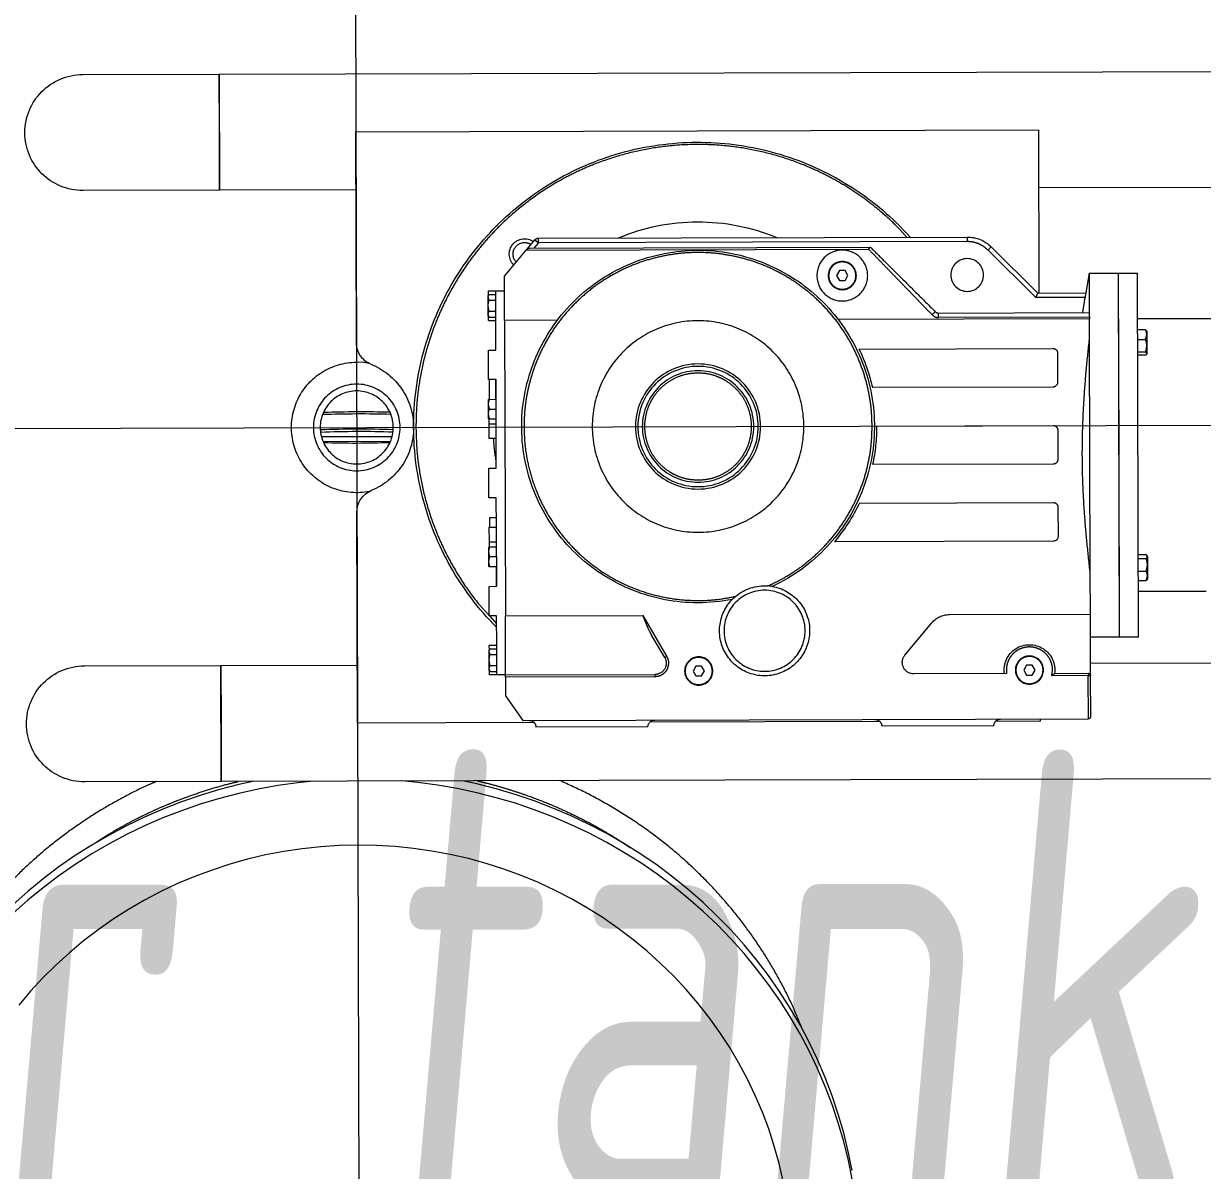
# Model space of a CAD drawing. Extents: x -681219 to -550379, y -242630 to -158199.
# Drawn here: x -639852 to -639334, y -209993 to -209488 of the extents above; entities that cross this region are included whole.
import ezdxf
from ezdxf.lldxf.tags import DXFTag

# ---------------------------------------------------------------- set-up
doc = ezdxf.new("R2010")
doc.units = 0
doc.header["$LTSCALE"] = 1000
doc.linetypes.add('DASHED2', pattern=[9.525, 6.35, -3.175])
doc.layers.get('0').update_dxf_attribs({"linetype": 'CONTINUOUS'})
doc.layers.add('future', color=4, linetype='DASHED2', lineweight=0)
doc.layers.add('text1', color=7, linetype='CONTINUOUS', lineweight=0)
doc.styles.add('ISOCP', font='isocp.shx', dxfattribs={"bigfont": 'gbcbig.shx'})
tags = doc.linetypes.add('CENTER2', pattern=[28.575, 19.05, -3.175, 3.175, -3.175]).pattern_tags.tags
tags[10:11] = [DXFTag(74, 4), DXFTag(75, 0), DXFTag(340, '0'), DXFTag(46, 0.0), DXFTag(50, 0.0), DXFTag(44, 0.0), DXFTag(45, 0.0)]
tags[8:9] = [DXFTag(74, 4), DXFTag(75, 0), DXFTag(340, '0'), DXFTag(46, 0.0), DXFTag(50, 0.0), DXFTag(44, 0.0), DXFTag(45, 0.0)]
tags[6:7] = [DXFTag(74, 4), DXFTag(75, 0), DXFTag(340, '0'), DXFTag(46, 0.0), DXFTag(50, 0.0), DXFTag(44, 0.0), DXFTag(45, 0.0)]
tags[4:5] = [DXFTag(74, 4), DXFTag(75, 0), DXFTag(340, '0'), DXFTag(46, 0.0), DXFTag(50, 0.0), DXFTag(44, 0.0), DXFTag(45, 0.0)]

# ---------------------------------------------------------------- blocks, each defined once
blk = doc.blocks.new('Slurry tank 1000l-V')
at = {"color": 8, "linetype": 'CENTER2'}
for p, q in [((0, 722.96), (0, -768.58)), ((1092.75, 0), (-714.25, 0))]:
    blk.add_line(p, q, dxfattribs=at)
for p, q in [((60, 155.5), (-460, 155.5)), ((120, 155.5), (60, 155.5)), ((60, 155.5), (60, 104.5)), ((60, 130), (60, 155.5)), ((-300, 130), (-300, 58.25)), ((0, 130), (-300, 130)), ((0, 37.08), (0, 130)), ((60, 104.5), (60, 130)), ((-414.08, 104.5), (-300, 104.5)), ((0, 104.5), (60, 104.5)), ((60, 104.5), (120, 104.5)), ((-268.48, 83), (-268.48, 81)), ((-80.04, 83), (-268.48, 83)), ((-80.04, 81), (-80.04, 83)), ((-279.09, 78.61), (-299.44, 58.25)), ((-277.67, 77.19), (-279.09, 78.61)), ((-268.48, 81), (-80.04, 81)), ((-225.94, 78.61), (-225.99, 78.61)), ((-76.35, 78.61), (-225.94, 78.61)), ((-74.71, 77.76), (-225.16, 77.76)), ((-78.51, 82.29), (-80.04, 81)), ((-80.04, 81), (-78.03, 78.61)), ((-74.82, 77.89), (-78.51, 82.29)), ((-74.71, 77.76), (-74.82, 77.89)), ((-65.1, 66.3), (-74.71, 77.76)), ((-298.62, 56.25), (-277.67, 77.19)), ((-216.08, 66.19), (-214.83, 68.36)), ((-214.83, 68.36), (-212.32, 68.36)), ((-212.32, 68.36), (-211.07, 66.19)), ((-335, 66.9), (-343.36, 66.9)), ((-343.36, -93.1), (-343.36, 66.9)), ((-322.2, 66.9), (-335, 66.9)), ((-335, -13.1), (-335, 66.9)), ((-335, -93.1), (-335, 66.9)), ((-320.68, 58.25), (-322.2, 66.9)), ((-322.2, 49.6), (-322.2, 66.9)), ((-214.83, 64.02), (-216.08, 66.19)), ((-212.32, 64.02), (-214.83, 64.02)), ((-211.07, 66.19), (-212.32, 64.02)), ((-65.1, 46.86), (-65.1, 66.3)), ((-299.44, 58.25), (-320.69, 58.25)), ((-298.62, 56.25), (-299.44, 58.25)), ((-61.32, 59.85), (-65.1, 59.85)), ((-61.32, 46.86), (-61.32, 59.85)), ((-58, 59.85), (-61.32, 59.85)), ((-58.35, 58.32), (-61.32, 58.32)), ((-57.89, 57.66), (-58.35, 58.32)), ((-58.35, 55.84), (-57.89, 57.08)), ((-58, 57.82), (-58, 59.85)), ((-57.89, 57.08), (-57.89, 57.66)), ((-57.89, 53.36), (-57.89, 57.08)), ((-319.2, 49.6), (-320.36, 56.25)), ((-320.36, 56.25), (-298.62, 56.25)), ((-58.35, 55.84), (-61.32, 55.84)), ((-58.35, 50.87), (-57.89, 53.36)), ((-57.89, 49.63), (-57.89, 53.36)), ((-343.36, 46.9), (-375.66, 46.9)), ((-255.83, 49.6), (-322.2, 49.6)), ((-322.2, 47.63), (-322.2, 49.6)), ((-322.2, 47.63), (-322.2, 46.86)), ((-322.2, 47.63), (-255.83, 47.63)), ((-322.2, 38.66), (-322.2, 46.86)), ((-322.2, 46.86), (-211.73, 46.86)), ((-255.83, 47.63), (-255.83, 49.6)), ((-88.27, 46.86), (-65.1, 46.86)), ((-65.1, 46.86), (-65.1, -83.02)), ((-61.32, 50.87), (-58.35, 50.87)), ((-58.35, 48.39), (-61.32, 48.39)), ((-61.23, 46.86), (-61.32, 46.86)), ((-61.23, 33.87), (-61.23, 46.86)), ((-58, 46.86), (-61.23, 46.86)), ((-58.35, 48.39), (-57.89, 49.63)), ((-58.35, 48.39), (-57.89, 49.06)), ((-58, 46.86), (-58, 48.89)), ((-57.89, 49.06), (-57.89, 49.63)), ((-347.23, 41.58), (-347.36, 41.4)), ((-346.82, 41.91), (-347.15, 41.52)), ((-346.82, 41.91), (-343.36, 41.91)), ((-347.36, 41.4), (-347.36, 39.78)), ((-347.36, 39.78), (-347.36, 34.91)), ((-346.82, 37.66), (-347.36, 39.78)), ((-343.36, 37.66), (-346.82, 37.66)), ((-322.2, -64.86), (-322.2, 38.66)), ((-346.82, 32.15), (-347.36, 34.91)), ((-347.36, 34.91), (-347.36, 31.52)), ((-347.27, 31.27), (-347.36, 31.52)), ((-347.36, 31.52), (-347.36, 31.4)), ((-347.27, 31.27), (-347.36, 31.4)), ((-346.82, 30.89), (-347.27, 31.27)), ((-346.82, 32.15), (-343.36, 32.15)), ((-308.09, 31.87), (-308.09, 18.94)), ((-220.82, 33.87), (-306.09, 33.87)), ((-58, 33.87), (-61.23, 33.87)), ((-58, 20.88), (-58, 33.87)), ((-346.82, 30.89), (-343.36, 30.89)), ((-5.49, 28.15), (-3.21, 28.5)), ((-3.21, 28.5), (0, 28.69)), ((-61.32, 20.88), (-61.23, 20.88)), ((-61.32, -5.09), (-61.32, 20.88)), ((-61.23, 20.88), (-58, 20.88)), ((-61.23, 14.5), (-61.23, 20.88)), ((-58.35, 17.64), (-58.35, 20.88)), ((-306.09, 16.94), (-226.65, 16.94)), ((-58.35, 12.2), (-58.35, 17.64)), ((-61.32, 14.5), (-61.23, 14.5)), ((-58.35, 12.2), (-61.32, 12.2)), ((-61.23, 12.2), (-61.23, 14.5)), ((-58.35, 12.2), (-57.89, 12.2)), ((-57.89, 10.05), (-57.89, 12.2)), ((-58.35, 7.9), (-61.32, 7.9)), ((-58.35, 7.9), (-57.89, 10.05)), ((-58.35, 3.6), (-57.89, 5.75)), ((-57.89, 5.75), (-57.89, 10.05)), ((-57.89, 3.6), (-57.89, 5.75)), ((-58.35, 3.6), (-61.32, 3.6)), ((-61.32, 1.3), (-58, 1.3)), ((-58, 3.52), (-58, 1.3)), ((-58, 1.3), (-58, -5.09)), ((-308.09, -2), (-308.09, -14.94)), ((-228.5, 0), (-306.09, 0)), ((-61.23, -5.09), (-61.32, -5.09)), ((-61.23, -18.08), (-61.23, -5.09)), ((-61.23, -5.09), (-58, -5.09)), ((15.54, -4), (-15.54, -4)), ((-14.78, -6.25), (14.78, -6.25)), ((-335, -93.1), (-335, -13.1)), ((-306.09, -16.94), (-226.65, -16.94)), ((-58, -18.08), (-61.23, -18.08)), ((-58, -31.07), (-58, -18.08)), ((-61.23, -31.07), (-58, -31.07)), ((-61.23, -44.06), (-61.23, -31.07)), ((-308.09, -35.87), (-308.09, -48.81)), ((-220.82, -33.87), (-306.09, -33.87)), ((-58.35, -39.78), (-61.23, -39.78)), ((-58.35, -44.06), (-58.35, -39.78)), ((0, -130), (0, -37.08)), ((-61.32, -44.06), (-61.23, -44.06)), ((-61.32, -70.03), (-61.32, -44.06)), ((-58, -44.06), (-61.23, -44.06)), ((-58, -44.06), (-58, -50.45)), ((-306.09, -50.81), (-209.84, -50.81)), ((-58, -50.45), (-61.32, -50.45)), ((-58, -50.45), (-58, -52.67)), ((-346.82, -56.96), (-343.36, -56.96)), ((-61.32, -52.75), (-58.35, -52.75)), ((-58.35, -52.75), (-57.89, -52.75)), ((-58.35, -57.05), (-57.89, -54.9)), ((-57.89, -54.9), (-57.89, -52.75)), ((-57.89, -59.2), (-57.89, -54.9)), ((-347.16, -57.32), (-347.36, -57.6)), ((-347.36, -57.83), (-347.36, -61.5)), ((-346.82, -58.69), (-347.36, -57.83)), ((-347.36, -61.5), (-347.36, -66.28)), ((-346.82, -64.32), (-347.36, -61.5)), ((-346.82, -58.69), (-343.36, -58.69)), ((-61.32, -57.05), (-58.35, -57.05)), ((-58.35, -61.35), (-61.32, -61.35)), ((-61.23, -63.65), (-61.23, -61.35)), ((-58.35, -61.35), (-57.89, -59.2)), ((-57.89, -61.35), (-57.89, -59.2)), ((-346.82, -68.23), (-347.36, -66.28)), ((-347.36, -66.28), (-347.36, -67.6)), ((-346.82, -64.32), (-343.36, -64.32)), ((-322.2, -83.02), (-322.2, -64.86)), ((-61.23, -63.65), (-61.32, -63.65)), ((-61.23, -70.03), (-61.23, -63.65)), ((-347.36, -67.6), (-347.16, -67.88)), ((-343.36, -68.23), (-346.82, -68.23)), ((-61.23, -70.03), (-61.32, -70.03)), ((-58, -70.03), (-61.23, -70.03)), ((-58, -83.02), (-58, -70.03)), ((-373.12, -73.1), (-343.36, -73.1)), ((-260.22, -83.02), (-322.2, -83.02)), ((-322.2, -110), (-322.2, -83.02)), ((-240.65, -100.79), (-252.55, -86.6)), ((-125.54, -83.02), (-135.92, -101)), ((-65.1, -83.02), (-125.54, -83.02)), ((-65.1, -109), (-65.1, -83.02)), ((-61.23, -83.02), (-58, -83.02)), ((-61.23, -96.01), (-61.23, -83.02)), ((-58.12, -83.02), (-61.23, -86.47)), ((-343.36, -93.1), (-335, -93.1)), ((-335, -93.1), (-322.2, -93.1)), ((-135.05, -101.5), (-129.35, -91.63)), ((-61.32, -96.01), (-61.23, -96.01)), ((-61.32, -109), (-61.32, -96.01)), ((-58.35, -97.54), (-61.32, -97.54)), ((-61.23, -96.01), (-58, -96.01)), ((-57.89, -98.21), (-58.35, -97.54)), ((-58, -98.04), (-58, -96.01)), ((-57.89, -98.78), (-57.89, -98.21)), ((-135.05, -101.5), (-135.92, -101)), ((-58.35, -100.02), (-61.32, -100.02)), ((-58.35, -100.02), (-57.89, -98.78)), ((-58.35, -104.99), (-57.89, -102.51)), ((-57.89, -102.51), (-57.89, -98.78)), ((-57.89, -106.23), (-57.89, -102.51)), ((-322.2, -104.5), (-388.15, -104.5)), ((-305.21, -110), (-305.52, -107.5)), ((-297.86, -107.5), (-296.61, -105.33)), ((-296.61, -109.67), (-297.86, -107.5)), ((-296.61, -105.33), (-294.11, -105.33)), ((-294.11, -105.33), (-292.85, -107.5)), ((-292.85, -107.5), (-294.11, -109.67)), ((-285.2, -107.5), (-285.31, -109)), ((-152.51, -107.5), (-151.25, -105.33)), ((-151.25, -109.67), (-152.51, -107.5)), ((-151.25, -105.33), (-148.75, -105.33)), ((-148.75, -105.33), (-147.49, -107.5)), ((-147.49, -107.5), (-148.75, -109.67)), ((-61.32, -104.99), (-58.35, -104.99)), ((-58.35, -107.47), (-61.32, -107.47)), ((-58.35, -107.47), (-57.89, -106.23)), ((-58.35, -107.47), (-57.89, -106.81)), ((-58, -109), (-58, -106.97)), ((-57.89, -106.81), (-57.89, -106.23)), ((60, -104.5), (0, -104.5)), ((120, -104.5), (60, -104.5)), ((60, -104.5), (60, -130)), ((60, -155.5), (60, -104.5)), ((-322.2, -128), (-322.2, -110)), ((-321.2, -110), (-322.2, -110)), ((-306.42, -109), (-321.2, -109)), ((-321.2, -109), (-321.2, -110)), ((-321.2, -110), (-305.21, -110)), ((-321.2, -129), (-321.2, -110)), ((-294.11, -109.67), (-296.61, -109.67)), ((-285.31, -109), (-244.48, -109)), ((-148.75, -109.67), (-151.25, -109.67)), ((-65.1, -109), (-130.72, -109)), ((-130.72, -109), (-130.72, -110)), ((-130.72, -110), (-65.1, -110)), ((-65.1, -110), (-65.1, -109)), ((-65.1, -109), (-61.32, -109)), ((-65.1, -110), (-65.1, -118.25)), ((-61.32, -109), (-58, -109)), ((-65.1, -118.25), (-72.62, -129)), ((-72.62, -129), (-321.2, -129)), ((-300, -129), (-300, -130)), ((-300, -130), (-280.39, -130)), ((-279.62, -132), (-230.38, -132)), ((-229.61, -130), (-128.39, -130)), ((-127.62, -132), (-78.38, -132)), ((-77.61, -130), (0, -130)), ((60, -130), (60, -155.5)), ((-460, -155.5), (60, -155.5)), ((-69.24, -161.59), (-60.83, -159.07)), ((-60.83, -159.07), (-52.32, -156.89)), ((-52.32, -156.89), (-46.06, -155.5)), ((-52.32, -160.77), (-43.73, -158.91)), ((-43.73, -158.91), (-35.07, -157.39)), ((-35.07, -157.39), (-26.35, -156.2)), ((-26.35, -156.2), (-19.4, -155.5)), ((19.4, -155.5), (26.35, -156.2)), ((26.35, -156.2), (35.07, -157.39)), ((35.07, -157.39), (43.73, -158.91)), ((43.73, -158.91), (52.32, -160.77)), ((46.06, -155.5), (52.32, -156.89)), ((52.32, -156.89), (60.83, -159.07)), ((60, -155.5), (120, -155.5)), ((60.83, -159.07), (69.24, -161.59)), ((-85.71, -167.58), (-77.54, -164.43)), ((-77.54, -164.43), (-69.24, -161.59)), ((-77.54, -168.31), (-69.24, -165.47)), ((-69.24, -165.47), (-60.83, -162.96)), ((-60.83, -162.96), (-52.32, -160.77)), ((52.32, -160.77), (60.83, -162.96)), ((60.83, -162.96), (69.24, -165.47)), ((69.24, -161.59), (77.54, -164.43)), ((69.24, -165.47), (77.54, -168.31)), ((77.54, -164.43), (85.71, -167.58)), ((-93.75, -171.05), (-85.71, -167.58)), ((-85.71, -171.46), (-77.54, -168.31)), ((77.54, -168.31), (85.71, -171.46)), ((85.71, -167.58), (93.75, -171.05)), ((-109.36, -178.91), (-101.64, -174.83)), ((-101.64, -174.83), (-93.75, -171.05)), ((-101.64, -178.71), (-93.75, -174.93)), ((-93.75, -174.93), (-85.71, -171.46)), ((85.71, -171.46), (93.75, -174.93)), ((93.75, -171.05), (101.64, -174.83)), ((93.75, -174.93), (101.64, -178.71)), ((101.64, -174.83), (109.36, -178.91)), ((-116.91, -183.28), (-109.36, -178.91)), ((-109.36, -182.79), (-101.64, -178.71)), ((101.64, -178.71), (109.36, -182.79)), ((109.36, -178.91), (116.91, -183.28)), ((-124.28, -187.94), (-116.91, -183.28)), ((-116.91, -187.16), (-109.36, -182.79)), ((-40.57, -187.88), (-32.55, -186.36)), ((-32.55, -186.36), (-24.46, -185.18)), ((-24.46, -185.18), (-16.33, -184.33)), ((-16.33, -184.33), (-8.17, -183.82)), ((-8.17, -183.82), (0, -183.65)), ((0, -183.65), (8.17, -183.82)), ((8.17, -183.82), (16.33, -184.33)), ((16.33, -184.33), (24.46, -185.18)), ((24.46, -185.18), (32.55, -186.36)), ((32.55, -186.36), (40.57, -187.88)), ((109.36, -182.79), (116.91, -187.16)), ((116.91, -183.28), (124.28, -187.94)), ((-131.44, -192.89), (-124.28, -187.94)), ((-124.28, -191.83), (-116.91, -187.16)), ((-56.38, -191.91), (-48.52, -189.73)), ((-48.52, -189.73), (-40.57, -187.88)), ((40.57, -187.88), (48.52, -189.73)), ((48.52, -189.73), (56.38, -191.91)), ((116.91, -187.16), (124.28, -191.83)), ((124.28, -187.94), (131.44, -192.89)), ((-138.39, -198.1), (-131.44, -192.89)), ((-138.39, -201.99), (-131.44, -196.77)), ((-131.44, -196.77), (-124.28, -191.83)), ((-71.76, -197.24), (-64.13, -194.42)), ((-64.13, -194.42), (-56.38, -191.91)), ((56.38, -191.91), (64.13, -194.42)), ((64.13, -194.42), (71.76, -197.24)), ((124.28, -191.83), (131.44, -196.77)), ((131.44, -192.89), (138.39, -198.1)), ((131.44, -196.77), (138.39, -201.99)), ((-145.13, -203.58), (-138.39, -198.1)), ((-145.13, -207.47), (-138.39, -201.99)), ((-86.62, -203.83), (-79.27, -200.38)), ((-79.27, -200.38), (-71.76, -197.24)), ((71.76, -197.24), (79.27, -200.38)), ((79.27, -200.38), (86.62, -203.83)), ((138.39, -198.1), (145.13, -203.58)), ((138.39, -201.99), (145.13, -207.47)), ((-151.62, -209.32), (-145.13, -203.58)), ((-93.82, -207.58), (-86.62, -203.83)), ((86.62, -203.83), (93.82, -207.58)), ((145.13, -203.58), (151.62, -209.32)), ((-157.88, -215.3), (-151.62, -209.32)), ((-151.62, -213.2), (-145.13, -207.47)), ((-107.67, -215.96), (-100.84, -211.63)), ((-100.84, -211.63), (-93.82, -207.58)), ((93.82, -207.58), (100.84, -211.63)), ((100.84, -211.63), (107.67, -215.96)), ((145.13, -207.47), (151.62, -213.2)), ((-163.88, -221.52), (-157.88, -215.3)), ((-157.88, -219.19), (-151.62, -213.2)), ((-114.31, -220.58), (-107.67, -215.96)), ((107.67, -215.96), (114.31, -220.58)), ((-169.63, -227.97), (-163.88, -221.52)), ((-163.88, -225.41), (-157.88, -219.19)), ((-120.73, -225.47), (-114.31, -220.58)), ((114.31, -220.58), (120.73, -225.47)), ((-169.63, -231.85), (-163.88, -225.41)), ((-126.93, -230.61), (-120.73, -225.47)), ((120.73, -225.47), (126.93, -230.61)), ((-175.09, -234.63), (-169.63, -227.97)), ((-175.09, -238.52), (-169.63, -231.85)), ((-132.9, -236.01), (-126.93, -230.61)), ((126.93, -230.61), (132.9, -236.01)), ((-180.28, -241.5), (-175.09, -234.63)), ((-138.62, -241.66), (-132.9, -236.01)), ((132.9, -236.01), (138.62, -241.66)), ((-185.18, -248.57), (-180.28, -241.5)), ((-180.28, -245.39), (-175.09, -238.52)), ((-144.08, -247.54), (-138.62, -241.66)), ((138.62, -241.66), (144.08, -247.54)), ((-189.79, -255.82), (-185.18, -248.57)), ((-185.18, -252.45), (-180.28, -245.39)), ((-149.27, -253.63), (-144.08, -247.54)), ((144.08, -247.54), (149.27, -253.63)), ((-189.79, -259.7), (-185.18, -252.45)), ((-154.19, -259.94), (-149.27, -253.63)), ((-194.09, -263.24), (-189.79, -255.82)), ((-198.08, -270.82), (-194.09, -263.24)), ((-194.09, -267.12), (-189.79, -259.7)), ((-158.83, -266.45), (-154.19, -259.94)), ((-198.08, -274.7), (-194.09, -267.12)), ((-163.17, -273.14), (-158.83, -266.45)), ((-201.75, -278.55), (-198.08, -270.82)), ((-167.2, -280.01), (-163.17, -273.14)), ((-205.1, -286.41), (-201.75, -278.55)), ((-201.75, -282.43), (-198.08, -274.7)), ((-205.1, -290.29), (-201.75, -282.43)), ((-170.93, -287.04), (-167.2, -280.01)), ((-208.12, -294.4), (-205.1, -286.41)), ((-174.34, -294.22), (-170.93, -287.04)), ((-210.8, -302.5), (-208.12, -294.4)), ((-208.12, -298.28), (-205.1, -290.29)), ((-177.43, -301.53), (-174.34, -294.22)), ((-210.8, -306.38), (-208.12, -298.28)), ((-213.15, -310.69), (-210.8, -302.5)), ((-180.19, -308.96), (-177.43, -301.53)), ((-215.16, -318.97), (-213.15, -310.69)), ((-213.15, -314.58), (-210.8, -306.38)), ((-182.61, -316.51), (-180.19, -308.96)), ((-215.16, -322.86), (-213.15, -314.58)), ((-216.83, -327.32), (-215.16, -318.97)), ((-184.7, -324.14), (-182.61, -316.51)), ((-216.83, -331.21), (-215.16, -322.86)), ((-186.45, -331.86), (-184.7, -324.14))]:
    blk.add_line(p, q)
for centre, radius in [((-268.48, 66.3), 7.2), ((-213.57, 66.19), 11.16), ((-213.57, 66.19), 6.2), ((-150, 0), 46.5), ((-150, 0), 27.5), ((-150, 0), 26.45), ((-150, 0), 24.5), ((0, 0), 19.05), ((0, 0), 16.05), ((-179, -89.9), 17.82), ((-295.36, -107.5), 6.2), ((-150, -107.5), 6.2)]:
    blk.add_circle(centre, radius)
for centre, radius, start, end in [((0, 0), 665, 323.2686, 173.20578), ((0, 0), 603.52, 327.38732, 171.96102), ((0, 0), 603, 90, 171.95407), ((0, 0), 603, 327.46427, 90), ((0, 0), 582.25, 90, 166.03079), ((0, 0), 582.25, 330.881, 90), ((120, 130), 25.5, 270, 90), ((-150, 0), 125, 315.2512, 138.3943), ((-150, 0), 90, 67.2531, 112.7469), ((-268.48, 68), 15, 90, 135), ((-80.04, 81), 2, 40, 90), ((-73.99, 76.01), 6.75, 314.8176, 125.1824), ((-73.99, 76.01), 5.1, 90, 123.6181), ((-76.35, 76.61), 2, 40, 90), ((-73.99, 76.01), 5.1, 316.3819, 90), ((-150, 0), 77.5, 258.9656, 245.277), ((-266.37, 36.16), 18.43, 43.5133, 49.5731), ((-10, 37.08), 10, 292.0243, 0), ((-306.09, 31.87), 2, 90, 180), ((-150, 0), 78.5, 154.4369, 167.5403), ((5, 0), 30, 112.0243, 247.9757), ((0, 0), 28.69, 258.9619, 90), ((-306.09, 18.94), 2, 180, 270), ((-0.26, -440.72), 446.79, 88.0479, 91.8849), ((-0.26, -427.32), 434.31, 88.0439, 91.8868), ((-306.09, -2), 2, 90, 180), ((-150, 0), 78.5, 180, 192.4597), ((-150, 0), 90, 350.5359, 356.7564), ((-0.26, -444.06), 443.45, 87.8955, 92.0374), ((-0.26, -431.66), 429.98, 87.8424, 92.0883), ((-0.26, 427.32), 434.31, 268.1132, 271.9561), ((-306.09, -14.94), 2, 180, 270), ((-10, -37.08), 10, 0, 67.9757), ((-306.09, -35.87), 2, 90, 180), ((-150, 0), 78.5, 205.5631, 220.3351), ((-306.09, -48.81), 2, 180, 270), ((-179, -89.9), 19.8, 99.9258, 44.3168), ((-179, -89.9), 19.8, 49.8975, 94.3451), ((-260.22, -93.02), 10, 40, 90), ((-295.36, -107.5), 11.16, 352.2756, 187.7244), ((-244.48, -104), 5, 270, 40), ((-130.72, -104), 5, 150, 270), ((0, 0), 665, 189.40986, 270), ((0, 0), 582.25, 190.71521, 315.97991), ((120, -130), 25.5, 270, 90), ((0, 0), 603.52, 190.55964, 270), ((0, 0), 603, 190.56881, 318.04763), ((-321.2, -110), 1, 90, 180), ((-321.2, -128), 1, 180, 270), ((-282.62, -132), 3, 0, 90), ((-227.38, -132), 3, 90, 180), ((-130.62, -132), 3, 0, 90), ((-75.38, -132), 3, 90, 180)]:
    blk.add_arc(centre, radius, start, end)
for points, knots in [([(-241.9, 83), (-240.52, 84.58), (-237.26, 88.32), (-231.48, 93.57), (-224.88, 98.97), (-217.93, 103.85), (-210.72, 108.22), (-203.3, 112.06), (-194.49, 115.9), (-184.27, 119.37), (-172.71, 122.09), (-161.28, 123.66), (-150, 124.17), (-138.72, 123.66), (-127.29, 122.09), (-115.73, 119.37), (-105.51, 115.9), (-96.7, 112.06), (-89.28, 108.22), (-80.86, 103.12), (-71.69, 96.42), (-63.22, 88.79), (-56.42, 81.5), (-51.04, 74.87), (-46.15, 67.93), (-41.78, 60.72), (-37.94, 53.3), (-34.1, 44.49), (-30.62, 34.27), (-27.92, 22.71), (-26.29, 11.28), (-26.1, 3.72), (-26, 0)], [0, 0, 0, 0, 0.021123, 0.049778, 0.078365, 0.106869, 0.13507, 0.163062, 0.190827, 0.231622, 0.271407, 0.310044, 0.347423, 0.384801, 0.423439, 0.463223, 0.504018, 0.531782, 0.559773, 0.587976, 0.630724, 0.673701, 0.702355, 0.730943, 0.759446, 0.787648, 0.815639, 0.843404, 0.884199, 0.923984, 0.962621, 1, 1, 1, 1]), ([(-277.67, 77.19), (-277.04, 77.76), (-275.77, 78.89), (-273.48, 80.08), (-271.03, 80.86), (-269.32, 80.95), (-268.48, 81)], [0, 0, 0, 0, 0.247575, 0.5, 0.752425, 1, 1, 1, 1]), ([(-225.99, 78.61), (-228.12, 76.48), (-232.47, 72.13), (-239.5, 65.1), (-246.87, 57.73), (-251.9, 52.7), (-254.41, 50.19)], [0, 0, 0, 0, 0.238512, 0.488024, 0.743681, 1, 1, 1, 1]), ([(-225.16, 77.76), (-225.96, 76.93), (-227.6, 75.23), (-230.15, 72.59), (-232.79, 69.84), (-235.54, 66.99), (-238.31, 64.1), (-241.17, 61.13), (-243.99, 58.2), (-246.85, 55.24), (-249.83, 52.14), (-251.88, 50.01), (-253, 48.85)], [0, 0, 0, 0, 0.09248, 0.189336, 0.286505, 0.384928, 0.48902, 0.584855, 0.689034, 0.786291, 0.884033, 1, 1, 1, 1]), ([(-225.16, 77.76), (-225.25, 77.9), (-225.4, 78.14), (-225.61, 78.4), (-225.79, 78.57), (-225.89, 78.6), (-225.94, 78.61)], [0, 0, 0, 0, 0.293474, 0.500502, 0.765173, 1, 1, 1, 1]), ([(-226.5, 0), (-226.44, 2.33), (-226.32, 7), (-225.3, 14.05), (-223.65, 21.14), (-221.23, 28.25), (-218.05, 35.23), (-214.13, 41.96), (-209.49, 48.31), (-204.19, 54.19), (-198.31, 59.49), (-191.96, 64.13), (-185.23, 68.05), (-178.25, 71.23), (-171.14, 73.65), (-164.05, 75.31), (-157, 76.29), (-150, 76.61), (-143, 76.29), (-135.95, 75.31), (-128.86, 73.65), (-121.75, 71.23), (-114.77, 68.05), (-108.04, 64.13), (-101.69, 59.49), (-95.81, 54.19), (-90.51, 48.31), (-85.87, 41.96), (-81.95, 35.23), (-78.77, 28.25), (-76.35, 21.14), (-74.7, 14.05), (-73.68, 7), (-73.56, 2.33), (-73.5, 0)], [0, 0, 0, 0, 0.0291237, 0.0582485, 0.0887343, 0.1199939, 0.1519014, 0.1843127, 0.2170687, 0.25, 0.2829312, 0.3156873, 0.3480986, 0.3800061, 0.4112657, 0.4417514, 0.4708746, 0.5, 0.5291232, 0.5582485, 0.5887343, 0.6199939, 0.6519014, 0.6843127, 0.7170687, 0.75, 0.7829312, 0.8156873, 0.8480986, 0.8800061, 0.9112657, 0.9417514, 0.9708752, 1, 1, 1, 1]), ([(-219.57, 66.19), (-219.49, 66.94), (-219.37, 68.1), (-218.62, 69.5), (-217.85, 70.46), (-216.89, 71.24), (-215.49, 71.96), (-213.57, 72.33), (-211.66, 71.96), (-210.26, 71.24), (-209.3, 70.46), (-208.53, 69.5), (-207.78, 68.1), (-207.65, 66.94), (-207.57, 66.19)], [0, 0, 0, 0, 0.119728, 0.18418, 0.25, 0.31582, 0.380272, 0.5, 0.619728, 0.68418, 0.75, 0.81582, 0.880272, 1, 1, 1, 1]), ([(-207.57, 66.19), (-207.65, 65.43), (-207.78, 64.27), (-208.53, 62.87), (-209.3, 61.91), (-210.26, 61.13), (-211.66, 60.41), (-213.57, 60.04), (-215.49, 60.41), (-216.89, 61.13), (-217.85, 61.91), (-218.62, 62.87), (-219.37, 64.27), (-219.49, 65.43), (-219.57, 66.19)], [0, 0, 0, 0, 0.1197284, 0.1841803, 0.25, 0.3158197, 0.3802716, 0.5, 0.6197284, 0.6841803, 0.75, 0.8158197, 0.8802716, 1, 1, 1, 1]), ([(-320.36, 56.25), (-320.4, 56.48), (-320.48, 56.93), (-320.58, 57.54), (-320.66, 57.99), (-320.69, 58.22), (-320.69, 58.24), (-320.69, 58.25)], [0, 0, 0, 0, 0.2185993, 0.437263, 0.6541215, 0.8678432, 1, 1, 1, 1]), ([(-57.89, 57.08), (-57.96, 57.44), (-58.04, 57.87), (-58.31, 58.26), (-58.35, 58.32)], [0, 0, 0, 0, 0.859018, 1, 1, 1, 1]), ([(-57.89, 53.36), (-57.96, 54.08), (-58.04, 54.93), (-58.31, 55.73), (-58.35, 55.84)], [0, 0, 0, 0, 0.859018, 1, 1, 1, 1]), ([(-254.41, 50.19), (-254.59, 50.04), (-254.87, 49.81), (-255.37, 49.63), (-255.67, 49.61), (-255.83, 49.6)], [0, 0, 0, 0, 0.432226, 0.699371, 1, 1, 1, 1]), ([(-253, 48.85), (-253.41, 48.51), (-254.02, 48), (-255.04, 47.68), (-255.56, 47.65), (-255.83, 47.63)], [0, 0, 0, 0, 0.49857, 0.74805, 1, 1, 1, 1]), ([(-57.89, 49.63), (-57.96, 50), (-58.04, 50.42), (-58.31, 50.82), (-58.35, 50.87)], [0, 0, 0, 0, 0.859018, 1, 1, 1, 1]), ([(-347.36, 39.78), (-347.28, 40.41), (-347.18, 41.13), (-346.86, 41.81), (-346.82, 41.91)], [0, 0, 0, 0, 0.859018, 1, 1, 1, 1]), ([(-347.36, 34.91), (-347.28, 35.71), (-347.18, 36.65), (-346.86, 37.54), (-346.82, 37.66)], [0, 0, 0, 0, 0.859018, 1, 1, 1, 1]), ([(-322.2, -64.86), (-321.73, -60.57), (-320.79, -51.98), (-319.72, -39.06), (-319.02, -26.09), (-318.77, -13.11), (-319.02, -0.15), (-319.72, 12.8), (-320.79, 25.74), (-321.73, 34.35), (-322.2, 38.66)], [0, 0, 0, 0, 0.124822, 0.249638, 0.374822, 0.5, 0.62477, 0.749546, 0.87477, 1, 1, 1, 1]), ([(-347.36, 31.52), (-347.28, 31.7), (-347.18, 31.92), (-346.86, 32.12), (-346.82, 32.15)], [0, 0, 0, 0, 0.859018, 1, 1, 1, 1]), ([(-150, -23.5), (-151.43, -23.42), (-154.39, -23.27), (-158.77, -21.96), (-162.98, -19.79), (-166.74, -16.74), (-169.29, -13.59), (-170.9, -10.83), (-172.19, -8), (-173.23, -4.39), (-173.63, 0), (-173.23, 4.39), (-171.97, 8.77), (-169.79, 12.98), (-166.74, 16.74), (-163.59, 19.29), (-160.83, 20.9), (-158, 22.18), (-154.39, 23.27), (-151.43, 23.42), (-150, 23.5)], [0, 0, 0, 0, 0.058248, 0.119986, 0.18429, 0.249959, 0.315627, 0.347817, 0.380014, 0.441752, 0.5, 0.558248, 0.619986, 0.68429, 0.749959, 0.815627, 0.847817, 0.880014, 0.941752, 1, 1, 1, 1]), ([(-150, 23.5), (-148.57, 23.42), (-145.61, 23.27), (-141.23, 21.96), (-137.02, 19.79), (-133.26, 16.74), (-130.71, 13.59), (-129.1, 10.83), (-127.81, 8), (-126.77, 4.39), (-126.37, 0), (-126.77, -4.39), (-128.03, -8.77), (-130.21, -12.98), (-133.26, -16.74), (-136.41, -19.29), (-139.17, -20.9), (-142, -22.18), (-145.61, -23.27), (-148.57, -23.42), (-150, -23.5)], [0, 0, 0, 0, 0.058248, 0.119986, 0.18429, 0.249959, 0.315627, 0.347817, 0.380014, 0.441752, 0.5, 0.558248, 0.619986, 0.68429, 0.749959, 0.815627, 0.847817, 0.880014, 0.941752, 1, 1, 1, 1]), ([(-57.89, 10.05), (-57.96, 10.68), (-58.04, 11.41), (-58.31, 12.1), (-58.35, 12.2)], [0, 0, 0, 0, 0.859018, 1, 1, 1, 1]), ([(-57.89, 5.75), (-57.96, 6.38), (-58.04, 7.11), (-58.31, 7.8), (-58.35, 7.9)], [0, 0, 0, 0, 0.859018, 1, 1, 1, 1]), ([(-57.89, 3.6), (-57.96, 3.6), (-58.04, 3.6), (-58.31, 3.6), (-58.35, 3.6)], [0, 0, 0, 0, 0.859018, 1, 1, 1, 1]), ([(-26, 0), (-26.1, -3.72), (-26.29, -11.28), (-27.92, -22.71), (-30.62, -34.27), (-34.1, -44.49), (-37.94, -53.3), (-41.77, -60.73), (-46.9, -69.12), (-52.21, -76.66), (-56.55, -81.33), (-58, -82.89)], [0, 0, 0, 0, 0.12269, 0.249509, 0.380096, 0.513998, 0.605126, 0.697003, 0.789575, 0.929887, 1, 1, 1, 1]), ([(-180.5, -70.16), (-182.65, -69.15), (-186.99, -67.12), (-193.16, -63.3), (-199.05, -58.86), (-204.56, -53.8), (-209.61, -48.15), (-214.08, -42.02), (-217.92, -35.46), (-221.09, -28.59), (-223.54, -21.52), (-225.25, -14.34), (-226.31, -7.16), (-226.44, -2.37), (-226.5, 0)], [0, 0, 0, 0, 0.080234, 0.161807, 0.244629, 0.329263, 0.414422, 0.5, 0.585573, 0.670731, 0.755371, 0.838188, 0.919763, 1, 1, 1, 1]), ([(-73.5, 0), (-73.59, -2.78), (-73.77, -8.4), (-75.21, -16.79), (-77.55, -25.07), (-80.84, -33.08), (-85.02, -40.68), (-89.99, -47.7), (-95.65, -54.05), (-101.9, -59.68), (-108.72, -64.59), (-116.13, -68.77), (-124.05, -72.14), (-132.36, -74.61), (-140.89, -76.12), (-149.48, -76.65), (-157.98, -76.28), (-163.51, -75.26), (-166.25, -74.76)], [0, 0, 0, 0, 0.061136, 0.123427, 0.186511, 0.25, 0.313489, 0.376573, 0.438864, 0.5, 0.561136, 0.623427, 0.686511, 0.75, 0.813489, 0.876573, 0.938864, 1, 1, 1, 1]), ([(-347.36, -57.83), (-347.28, -57.57), (-347.18, -57.28), (-346.86, -57), (-346.82, -56.96)], [0, 0, 0, 0, 0.859018, 1, 1, 1, 1]), ([(-57.89, -54.9), (-57.96, -54.27), (-58.04, -53.53), (-58.31, -52.84), (-58.35, -52.75)], [0, 0, 0, 0, 0.859018, 1, 1, 1, 1]), ([(-347.36, -61.5), (-347.28, -60.68), (-347.18, -59.72), (-346.86, -58.81), (-346.82, -58.69)], [0, 0, 0, 0, 0.859018, 1, 1, 1, 1]), ([(-57.89, -59.2), (-57.96, -58.57), (-58.04, -57.83), (-58.31, -57.14), (-58.35, -57.05)], [0, 0, 0, 0, 0.859018, 1, 1, 1, 1]), ([(-57.89, -61.35), (-57.96, -61.35), (-58.04, -61.35), (-58.31, -61.35), (-58.35, -61.35)], [0, 0, 0, 0, 0.859018, 1, 1, 1, 1]), ([(-347.36, -66.28), (-347.28, -65.7), (-347.18, -65.04), (-346.86, -64.41), (-346.82, -64.32)], [0, 0, 0, 0, 0.859018, 1, 1, 1, 1]), ([(-347.1, -67.84), (-347.06, -67.93), (-347.01, -68.07), (-346.86, -68.19), (-346.82, -68.23)], [0, 0, 0, 0, 0.693723, 1, 1, 1, 1]), ([(-182.41, -70.4), (-182.4, -70.39), (-182.38, -70.39), (-182.23, -70.36), (-181.91, -70.31), (-181.32, -70.23), (-180.81, -70.18), (-180.5, -70.16)], [0, 0, 0, 0, 0.099315, 0.197879, 0.351178, 0.612153, 1, 1, 1, 1]), ([(-166.25, -74.76), (-165.99, -74.98), (-165.63, -75.29), (-165.23, -75.67), (-165.02, -75.88), (-164.89, -76.01), (-164.84, -76.06), (-164.83, -76.07), (-164.83, -76.07)], [0, 0, 0, 0, 0.42674, 0.593306, 0.760757, 0.866679, 0.956411, 1, 1, 1, 1]), ([(-129.35, -91.63), (-129.04, -91.05), (-128.14, -89.41), (-126.91, -86.54), (-126, -84.21), (-125.54, -83.04), (-125.54, -83.02)], [0, 0, 0, 0, 0.210922, 0.601321, 0.9953, 1, 1, 1, 1]), ([(-305.52, -107.5), (-305.49, -106.88), (-305.42, -105.6), (-304.85, -103.71), (-303.91, -101.89), (-302.59, -100.26), (-300.97, -98.94), (-299.15, -98), (-297.25, -97.46), (-295.36, -97.28), (-293.46, -97.46), (-291.57, -98), (-289.75, -98.94), (-288.12, -100.26), (-286.8, -101.89), (-285.86, -103.71), (-285.3, -105.6), (-285.23, -106.88), (-285.2, -107.5)], [0, 0, 0, 0, 0.058258, 0.120006, 0.18432, 0.25, 0.31568, 0.379994, 0.441742, 0.5, 0.558258, 0.620006, 0.68432, 0.75, 0.81568, 0.879994, 0.941742, 1, 1, 1, 1]), ([(-57.89, -98.78), (-57.96, -98.42), (-58.04, -98), (-58.31, -97.6), (-58.35, -97.54)], [0, 0, 0, 0, 0.859018, 1, 1, 1, 1]), ([(-301.36, -107.5), (-301.28, -106.75), (-301.15, -105.58), (-300.41, -104.19), (-299.63, -103.23), (-298.67, -102.45), (-297.27, -101.72), (-295.36, -101.36), (-293.44, -101.72), (-292.05, -102.45), (-291.08, -103.23), (-290.31, -104.19), (-289.56, -105.58), (-289.44, -106.75), (-289.36, -107.5)], [0, 0, 0, 0, 0.119728, 0.18418, 0.25, 0.31582, 0.380272, 0.5, 0.619728, 0.68418, 0.75, 0.81582, 0.880272, 1, 1, 1, 1]), ([(-156, -107.5), (-155.92, -106.75), (-155.8, -105.58), (-155.05, -104.19), (-154.27, -103.23), (-153.31, -102.45), (-151.92, -101.72), (-150, -101.36), (-148.08, -101.72), (-146.69, -102.45), (-145.73, -103.23), (-144.95, -104.19), (-144.2, -105.58), (-144.08, -106.75), (-144, -107.5)], [0, 0, 0, 0, 0.119728, 0.18418, 0.25, 0.31582, 0.380272, 0.5, 0.619728, 0.68418, 0.75, 0.81582, 0.880272, 1, 1, 1, 1]), ([(-57.89, -102.51), (-57.96, -101.78), (-58.04, -100.93), (-58.31, -100.14), (-58.35, -100.02)], [0, 0, 0, 0, 0.859018, 1, 1, 1, 1]), ([(-289.36, -107.5), (-289.44, -108.25), (-289.56, -109.42), (-290.31, -110.81), (-291.08, -111.77), (-292.05, -112.55), (-293.44, -113.28), (-295.36, -113.64), (-297.27, -113.28), (-298.67, -112.55), (-299.63, -111.77), (-300.41, -110.81), (-301.15, -109.42), (-301.28, -108.25), (-301.36, -107.5)], [0, 0, 0, 0, 0.119728, 0.18418, 0.25, 0.31582, 0.380272, 0.5, 0.619728, 0.68418, 0.75, 0.81582, 0.880272, 1, 1, 1, 1]), ([(-144, -107.5), (-144.08, -108.25), (-144.2, -109.42), (-144.95, -110.81), (-145.73, -111.77), (-146.69, -112.55), (-148.08, -113.28), (-150, -113.64), (-151.92, -113.28), (-153.31, -112.55), (-154.27, -111.77), (-155.05, -110.81), (-155.8, -109.42), (-155.92, -108.25), (-156, -107.5)], [0, 0, 0, 0, 0.119728, 0.18418, 0.25, 0.31582, 0.380272, 0.5, 0.619728, 0.68418, 0.75, 0.81582, 0.880272, 1, 1, 1, 1]), ([(-136.72, -104), (-136.64, -104.75), (-136.52, -105.92), (-135.77, -107.31), (-135, -108.27), (-134.03, -109.05), (-132.64, -109.8), (-131.48, -109.92), (-130.72, -110)], [0, 0, 0, 0, 0.239457, 0.368361, 0.5, 0.631639, 0.760543, 1, 1, 1, 1]), ([(-57.89, -106.23), (-57.96, -105.87), (-58.04, -105.44), (-58.31, -105.04), (-58.35, -104.99)], [0, 0, 0, 0, 0.859018, 1, 1, 1, 1]), ([(-305.21, -110), (-305.34, -109.89), (-305.61, -109.68), (-305.93, -109.42), (-306.15, -109.23), (-306.29, -109.11), (-306.4, -109.02), (-306.41, -109.01), (-306.42, -109)], [0, 0, 0, 0, 0.249771, 0.499127, 0.632655, 0.749635, 0.880022, 1, 1, 1, 1]), ([(-195.16, -265.31), (-193.84, -262), (-191.1, -255.11), (-186.12, -245.08), (-180.5, -235.1), (-174.3, -225.5), (-167.56, -216.27), (-160.3, -207.46), (-152.6, -199.16), (-143.92, -190.8), (-134.25, -182.59), (-123.51, -174.64), (-112.27, -167.43), (-100.73, -160.97), (-92.7, -157.3), (-88.76, -155.5)], [0, 0, 0, 0, 0.068254, 0.141742, 0.214051, 0.287564, 0.360602, 0.432957, 0.506132, 0.57743, 0.663582, 0.748663, 0.832617, 0.918003, 1, 1, 1, 1]), ([(-52.47, -155.5), (-54.18, -155.92), (-57.71, -156.79), (-62.95, -158.26), (-68.3, -159.91), (-74.88, -162.13), (-82.66, -165.09), (-91.44, -168.92), (-100.01, -173.15), (-108.45, -177.88), (-114.97, -181.87), (-118.62, -184.44), (-119.55, -185.1)], [0, 0, 0, 0, 0.070825, 0.146266, 0.219522, 0.297005, 0.42735, 0.557243, 0.686991, 0.816894, 0.952964, 1, 1, 1, 1]), ([(116.29, -182.92), (114.12, -181.49), (110.57, -179.16), (105.6, -176.28), (101.36, -173.93), (97.56, -171.96), (93.18, -169.79), (88.64, -167.69), (83.72, -165.59), (78.28, -163.41), (72.04, -161.13), (64.6, -158.73), (58.05, -156.85), (53.94, -155.88), (52.34, -155.5)], [0, 0, 0, 0, 0.112291, 0.18339, 0.24834, 0.321238, 0.367789, 0.458731, 0.536301, 0.597315, 0.70994, 0.820619, 0.930532, 1, 1, 1, 1]), ([(88.61, -155.5), (89.91, -156.05), (94.77, -158.09), (102.84, -162.19), (112.82, -167.79), (122.47, -173.98), (131.75, -180.69), (140.68, -187.97), (149.58, -196.11), (158.41, -205.27), (167.01, -215.49), (174.87, -226.26), (181.98, -237.5), (188.24, -249.2), (192.7, -258.66), (194.77, -264.32), (195.3, -265.77)], [0, 0, 0, 0, 0.026645, 0.099216, 0.171025, 0.243553, 0.316824, 0.388935, 0.462789, 0.546607, 0.631609, 0.717568, 0.800905, 0.885321, 0.970503, 1, 1, 1, 1])]:
    blk.add_open_spline(points, degree=3, knots=knots)
blk.add_open_spline([(-135.92, -101), (-136.15, -101.47), (-136.62, -102.42), (-136.69, -103.47), (-136.72, -104)], degree=3)

msp = doc.modelspace()

# ---------------------------------------------------------------- block references
at = {"layer": 'future', "xscale": -1, "rotation": 0.1582003441343982}
msp.add_blockref('Slurry tank 1000l-V', (-639705.6996, -209665.858), dxfattribs=at)

# ---------------------------------------------------------------- texts
at = {"layer": 'text1', "ltscale": 20, "insert": (-639337.623, -210340.8341), "char_height": 200, "attachment_point": 9, "style": 'ISOCP'}
msp.add_mtext_dynamic_manual_height_columns('{\\Fgbenor,-gbcbig|c134;\\Q5;\\W0.8;\\C6;Water tank \\P1000L}', width=16722.717465, gutter_width=355537.5, heights=[0], dxfattribs=at)

doc.saveas('drawing.dxf')
